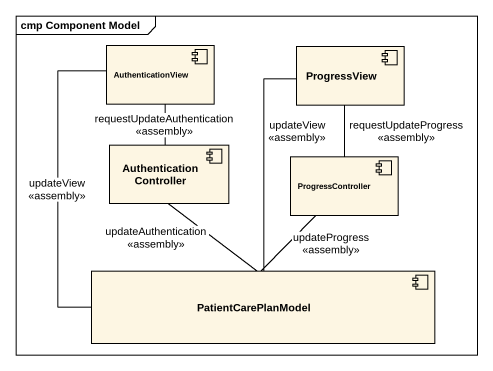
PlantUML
@startuml
mainframe cmp Component Model
component AuthenticationView
component ProgressView
component AuthenticationController
component ProgressController
component PatientCarePlanModel
AuthenticationView -- PatientCarePlanModel : updateView\n<<assembly>>
ProgressView -- PatientCarePlanModel : updateView\n<<assembly>>
AuthenticationController -up- AuthenticationView : requestUpdateAuthentication\n<<assembly>>
ProgressController -up- ProgressView : requestUpdateProgress\n<<assembly>>
PatientCarePlanModel -up- AuthenticationController : updateAuthentication\n<<assembly>>
PatientCarePlanModel -up- ProgressController : updateProgress\n<<assembly>>
@enduml
